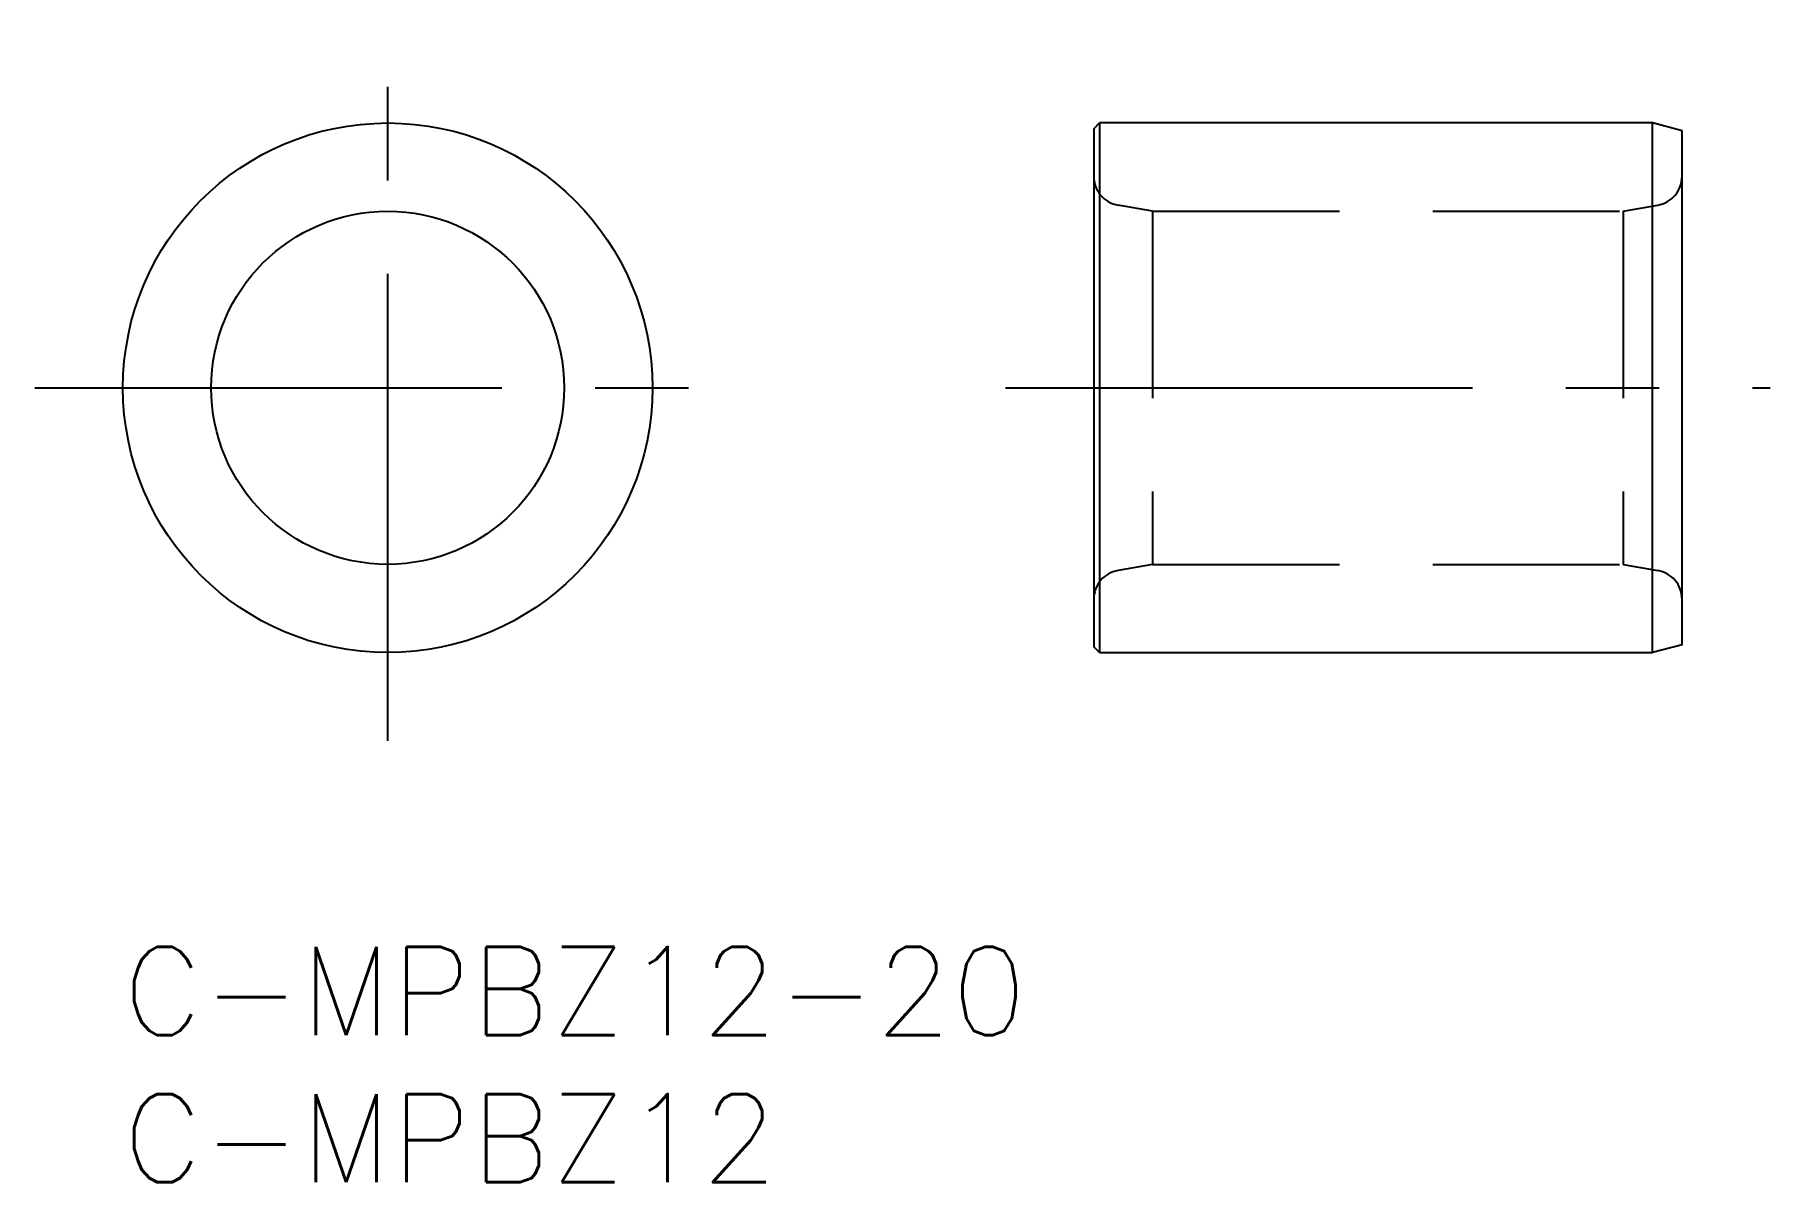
# Model space of a CAD drawing. Extents: x -3 to 56, y -8 to 31.
import ezdxf

# ---------------------------------------------------------------- set-up
doc = ezdxf.new("R2010")
doc.units = 0
doc.header["$LTSCALE"] = 0.5
doc.linetypes.add('CENTER', pattern=[50.8, 31.75, -6.35, 6.35, -6.35])
doc.linetypes.add('DASHED', pattern=[19.05, 12.7, -6.35])
for name, color, linetype in [('MSM_CENTER', 1, 'CENTER'), ('MSM_CONTINUOUS', 7, 'CONTINUOUS'), ('MSM_DASHED', 4, 'DASHED'), ('MSM_PART_NUMBER', 7, 'CONTINUOUS')]:
    doc.layers.add(name, color=color, linetype=linetype)
doc.styles.get("Standard").update_dxf_attribs({"font": 'txt.shx', "height": 3, "bigfont": 'bigfont.shx'})

# ---------------------------------------------------------------- blocks, each defined once
blk = doc.blocks.new('*U19')
at = {"layer": 'MSM_PART_NUMBER'}
blk.add_text('C-MPBZ12-20', height=3, dxfattribs=at).set_placement((0, -3))
blk = doc.blocks.new('*U20')
at = {"layer": 'MSM_PART_NUMBER'}
blk.add_text('C-MPBZ12', height=3, dxfattribs=at).set_placement((0, -8))

msp = doc.modelspace()

# ---------------------------------------------------------------- linework, layer by layer
at = {"layer": 'MSM_CENTER'}
for p, q in [((9, 7), (9, 31)), ((-3, 19), (21, 19)), ((30, 19), (56, 19))]:
    msp.add_line(p, q, dxfattribs=at)
at = {"layer": 'MSM_CONTINUOUS'}
for p, q in [((33, 27.8), (33.2, 28)), ((33, 27.8), (33, 10.2)), ((33.2, 28), (33.2, 10)), ((52, 28), (33.2, 28)), ((53, 27.732), (52, 28)), ((52, 10), (52, 28)), ((53, 10.268), (53, 27.732)), ((33.2, 10), (33, 10.2)), ((53, 10.268), (52, 10)), ((33.2, 10), (52, 10))]:
    msp.add_line(p, q, dxfattribs=at)
for radius in [9, 6]:
    msp.add_circle((9, 19), radius, dxfattribs=at)
at = {"layer": 'MSM_DASHED'}
for p, q in [((35, 25), (33.826, 25.207)), ((35, 25), (35, 13)), ((35, 25), (51, 25)), ((51, 25), (52.174, 25.207)), ((51, 25), (51, 13)), ((35, 13), (33.826, 12.793)), ((35, 13), (51, 13)), ((51, 13), (52.174, 12.793))]:
    msp.add_line(p, q, dxfattribs=at)
for centre, start, end in [((34, 26.192), 180, 260), ((52, 26.192), 280, 0), ((34, 11.808), 100, 180), ((52, 11.808), 0, 80)]:
    msp.add_arc(centre, 1, start, end, dxfattribs=at)

# ---------------------------------------------------------------- block references
at = {"layer": 'MSM_CONTINUOUS'}
for name in ['*U19', '*U20']:
    msp.add_blockref(name, (0, 0), dxfattribs=at)

doc.saveas('drawing.dxf')
